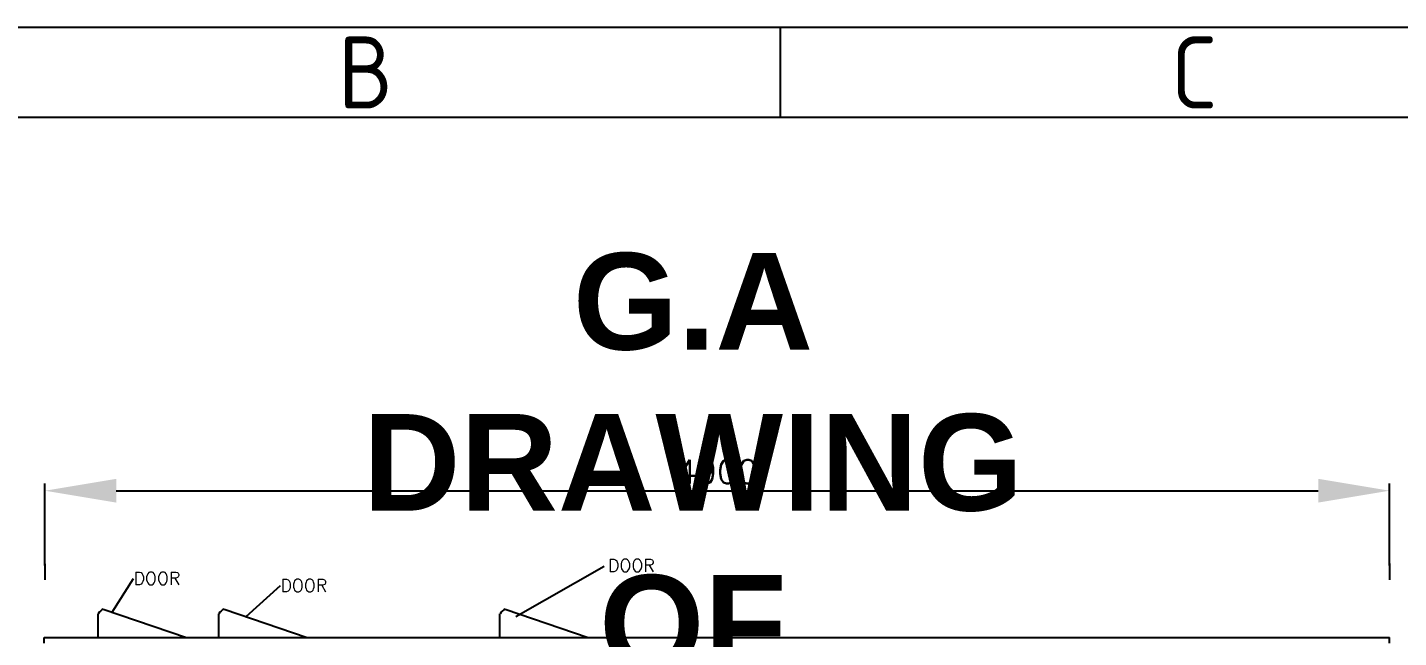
# Model space of a CAD drawing. Extents: x -106182 to 16042, y 3862 to 25647.
# Drawn here: x -101575 to -95801, y 22696 to 25268 of the extents above; entities that cross this region are included whole.
import ezdxf
from ezdxf.enums import TextEntityAlignment as Align

# ---------------------------------------------------------------- set-up
doc = ezdxf.new("R2010")
doc.units = 0
doc.header["$LTSCALE"] = 5
doc.header["$PDMODE"] = 3
doc.layers.get('0').update_dxf_attribs({"linetype": 'CONTINUOUS'})
doc.layers.get('DEFPOINTS').update_dxf_attribs({"linetype": 'CONTINUOUS'})
doc.styles.add('ISOCP', font='isocp.shx')
doc.styles.get("Standard").update_dxf_attribs({"font": 'romans.shx', "height": 100})
doc.dimstyles.get("Standard").update_dxf_attribs({"dimscale": 30, "dimtxt": 2, "dimasz": 1, "dimexe": 0.5, "dimexo": 0.5, "dimgap": 0.2, "dimtad": 1, "dimdec": 0, "dimdsep": 46, "dimtxsty": 'Standard', "dimcen": 2.5, "dimadec": 0, "dimazin": 0, "dimtfac": 1, "dimtdec": 0, "dimtmove": 2, "dimatfit": 3, "dimfxl": 1, "dimtolj": 1, "dimtzin": 0, "dimarcsym": 0})

# ---------------------------------------------------------------- blocks, each defined once
blk = doc.blocks.new('*D45')
at = {"color": 0, "lineweight": -2, "transparency": 16777216}
for p, q in [((-101501.5, 22999.9), (-101501.5, 23345)), ((-95838.9, 22999.9), (-95838.9, 23345)), ((-101201.5, 23315), (-96138.9, 23315))]:
    blk.add_line(p, q, dxfattribs=at)
at = {"color": 0, "transparency": 16777216}
for points in [[(-101201.5, 23365), (-101201.5, 23265), (-101501.5, 23315)], [(-96138.9, 23365), (-96138.9, 23265), (-95838.9, 23315)]]:
    blk.add_solid(points, dxfattribs=at)
at = {"layer": 'DEFPOINTS', "color": 0, "transparency": 16777216}
for p in [(-95838.9, 23315), (-101501.5, 22939.9), (-95838.9, 22939.9)]:
    blk.add_point(p, dxfattribs=at)
at = {"color": 0, "transparency": 16777216, "insert": (-98670.2, 23395), "char_height": 100, "attachment_point": 5}
blk.add_mtext('\\A1;4900', dxfattribs=at)

msp = doc.modelspace()

# ---------------------------------------------------------------- linework, layer by layer
at = {"color": 0}
for p, q in [((-98405.8, 25268), (-98405.8, 24888.7)), ((-101501.5, 23006.1), (-101501.5, 22939.9)), ((-99517.8, 22784.6), (-99146.7, 22996.5)), ((-95838.9, 23007.9), (-95838.9, 22939.9)), ((-101218.3, 22803.2), (-101128.3, 22945.6)), ((-100654.3, 22784.1), (-100509.5, 22915.3)), ((-101255.8, 22816.1), (-100906.1, 22695.9)), ((-100747.4, 22816.1), (-100397.6, 22695.9)), ((-99563, 22816.1), (-99213.2, 22695.9)), ((-101277.9, 22763.1), (-101277.9, 22796.6)), ((-101277.9, 22695.9), (-101277.9, 22763.1)), ((-100769.5, 22763.1), (-100769.5, 22796.6)), ((-100769.5, 22695.9), (-100769.5, 22763.1)), ((-99585.1, 22763.1), (-99585.1, 22796.6)), ((-99585.1, 22695.9), (-99585.1, 22763.1)), ((-101504.4, 22695.9), (-95839.4, 22695.9)), ((-101504.4, 22673), (-101504.4, 22695.9)), ((-95839.4, 22673), (-95839.4, 22695.9))]:
    msp.add_line(p, q, dxfattribs=at)
for points in [[(-84029.8, 10095.5), (-84029.8, 25268), (-105802.4, 25268), (-105802.4, 10095.5)], [(-84409.2, 10474.8), (-84409.2, 24888.7), (-105423.1, 24888.7), (-105423.1, 10474.8)]]:
    msp.add_lwpolyline(points, close=True, dxfattribs=at)
for centre in [(-101229.5, 22764.2), (-100721.1, 22764.2), (-99536.7, 22764.2)]:
    msp.add_arc(centre, 58.2, 116.82759, 146.18987, dxfattribs=at)

# ---------------------------------------------------------------- texts
at = {"color": 0, "style": 'ISOCP'}
for s, p in [('B', (-100150.7, 25078.4)), ('C', (-96661, 25078.4))]:
    msp.add_text(s, height=303.5, dxfattribs=at).set_placement(p, align=Align.MIDDLE)
at = {"color": 0}
for s, insert, char_height, width, attachment_point in [('{\\fArial|b1|i0|c0|p34;G.A DRAWING OF  40000 CFM AIR WASHER }', (-98772.3, 24317), 407.225, 1.012, 2), ('DOOR', (-99130.2, 23000), 53.41, 276.41, 4), ('DOOR', (-101128.3, 22945.6), 53.41, 276.41, 4), ('DOOR', (-100509.5, 22915.3), 53.41, 276.41, 4)]:
    msp.add_mtext(s, dxfattribs=dict(at, insert=insert, char_height=char_height, width=width, attachment_point=attachment_point))

# ---------------------------------------------------------------- dimensions: what is measured, and where the dimension line sits
dim = msp.add_linear_dim(base=(-95838.9, 23315), p1=(-101501.5, 22939.9), p2=(-95838.9, 22939.9), text='4900', dimstyle='Standard', override={"dimtxt": 100, "dimasz": 10, "dimexe": 1, "dimexo": 2, "dimgap": 1, "dimcen": 2}, dxfattribs=at)
dim.commit()
dim.dimension.update_dxf_attribs({"geometry": '*D45', "text_midpoint": (-98670.2, 23395)})

doc.saveas('drawing.dxf')
